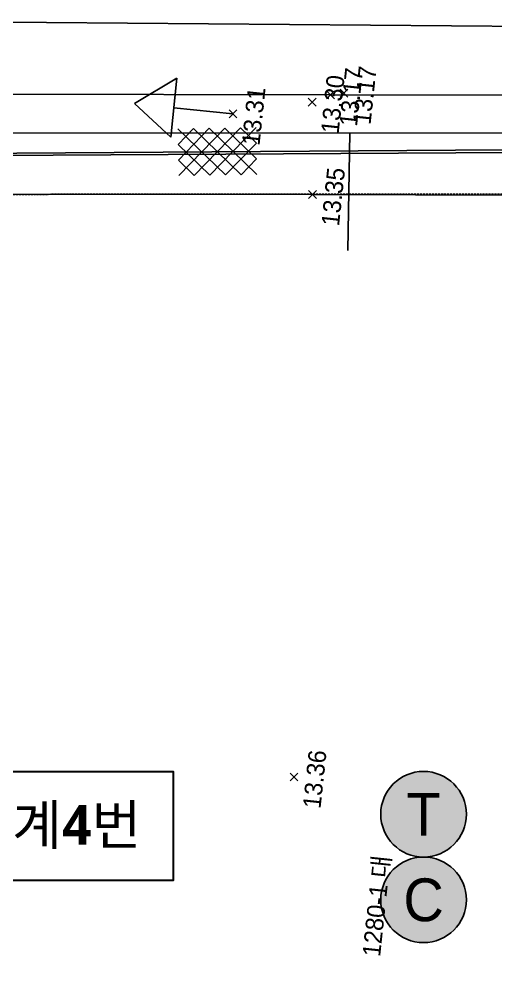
# Model space of a CAD drawing. Header units: millimetres. Extents: x 1073475 to 2890243, y -1340830 to -367733.
# Drawn here: x 2542011 to 2554028, y -415668 to -391331 of the extents above; entities that cross this region are included whole.
import ezdxf
from ezdxf.enums import TextEntityAlignment as Align
from ezdxf.xclip import XClip

# ---------------------------------------------------------------- set-up
doc = ezdxf.new("R2010")
doc.units = ezdxf.units.MM
doc.header["$LTSCALE"] = 50
doc.header["$XCLIPFRAME"] = 2
doc.header["$PDMODE"] = 3
doc.header["$PDSIZE"] = 100
for name, pattern in [('ANYANG3', [3, 2, -1]), ('HIDDEN2', [4.7625, 3.175, -1.5875]), ('PHANTOM', [63.5, 31.75, -6.35, 6.35, -6.35, 6.35, -6.35])]:
    doc.linetypes.add(name, pattern=pattern)
for name, color, linetype in [('C0413425', 1, 'Continuous'), ('SITE', 7, 'PHANTOM'), ('계측기 건물경사계', 30, 'Continuous'), ('계측기 균열측정계', 173, 'Continuous'), ('단면', 4, 'Continuous'), ('도로', 1, 'Continuous'), ('보도', 7, 'Continuous'), ('보도블럭', 7, 'Continuous'), ('지번', 4, 'Continuous'), ('지하지장물_가스관로', 2, 'Continuous'), ('지하지장물_상수관로', 5, 'HIDDEN2'), ('지하지장물_통신관로', 7, 'HIDDEN2'), ('지하지장물_하수관거(오수)', 30, 'HIDDEN2'), ('측량점_높이', 8, 'Continuous'), ('측량점_심볼', 7, 'Continuous'), ('현황', 9, 'Continuous')]:
    doc.layers.add(name, color=color, linetype=linetype)
doc.styles.get("Standard").update_dxf_attribs({"font": ''})
doc.styles.add('굴림체', font='')
doc.styles.add('돋움', font='')
doc.styles.add('로고', font='malgunbd.ttf')
doc.styles.add('유형1', font='')
doc.styles.get('Standard').set_extended_font_data('Dotum')
doc.styles.get('굴림체').set_extended_font_data('Dotum')
doc.styles.get('돋움').set_extended_font_data('Dotum')
doc.styles.get('유형1').set_extended_font_data('Gulim')
doc.linetypes.add('GAS_LINE', pattern='A,0.5,-0.2,["GAS",Standard,S=0.1,R=0,X=-0.1,Y=-0.05],-0.25', length=0.95)
doc.linetypes.add('KT_LINE', pattern='A,12.7,-5.08,["KT",Standard,S=2.54,R=0,X=-2.54,Y=-1.27],-6.35', length=24.13)
doc.linetypes.add('SEWER_LINE', pattern='A,12.7,-5.08,["SEWER",Standard,S=2.54,R=0,X=-2.54,Y=-1.27],-6.35', length=24.13)
doc.linetypes.add('WATER_LINE', pattern='A,12.7,-5.08,["WATER",Standard,S=2.54,R=0,X=-2.54,Y=-1.27],-6.35', length=24.13)
doc.dimstyles.new('ISO-25', dxfattribs={"dimtxt": 2.5, "dimasz": 1, "dimexe": 3, "dimexo": 0.625, "dimtad": 1, "dimtxsty": '유형1', "dimblk": 'DIMDOT', "dimcen": 1, "dimclrd": 4, "dimclre": 4, "dimclrt": 6, "dimadec": 0, "dimazin": 0, "dimtfac": 1, "dimtmove": 0, "dimatfit": 3, "dimldrblk": 'DIMDOT', "dimfxl": 1, "dimarcsym": 0})

# ---------------------------------------------------------------- blocks, each defined once
blk = doc.blocks.new('DIMDOT')
at = {"color": 0}
blk.add_line((-2, 0), (2, 0), dxfattribs=at)
for radius in [0.5, 0.25]:
    blk.add_circle((0, 0), radius, dxfattribs=at)
blk = doc.blocks.new('A$418054192188')
at = {"layer": '계측기 건물경사계'}
blk.add_hatch(color=254, dxfattribs=at).paths.add_polyline_path([(-720, -720, 1), (720, -720, 1)])
blk.add_circle((0, -720), 720, dxfattribs=at)
at = {"layer": '계측기 건물경사계', "style": '돋움'}
blk.add_text('T', height=720, dxfattribs=at).set_placement((0, -720), align=Align.MIDDLE_CENTER)
blk = doc.blocks.new('A$41807359021')
at = {"layer": '계측기 균열측정계'}
blk.add_hatch(color=254, dxfattribs=at).paths.add_polyline_path([(-720, -720, 1), (720, -720, 1)])
blk.add_circle((0, -720), 720, dxfattribs=at)
at = {"layer": '계측기 균열측정계', "style": '돋움'}
blk.add_text('C', height=720, dxfattribs=at).set_placement((0, -720), align=Align.MIDDLE_CENTER)
blk = doc.blocks.new('A$405090834614')
at = {"layer": 'C0413425', "color": 251}
for p, q in [((173136, 116709), (172386, 115709)), ((173886, 115709), (173136, 116709)), ((172386, 115709), (173886, 115709)), ((173136, 115709), (173136, 114209))]:
    blk.add_line(p, q, dxfattribs=at)
at = {"layer": 'SITE', "color": 251, "linetype": 'ANYANG3', "ltscale": 0.5}
blk.add_line((170018, 124364), (172968, 96594), dxfattribs=at)
at = {"layer": '도로', "color": 251}
for p, q in [((172967, 120519), (173874, 111815)), ((173874, 111815), (174785, 103061))]:
    blk.add_line(p, q, dxfattribs=at)
at = {"layer": '보도', "color": 251}
for p, q in [((171325, 112000), (170278, 121965)), ((172471, 100923), (171325, 112000))]:
    blk.add_line(p, q, dxfattribs=at)
at = {"layer": '보도블럭', "color": 251}
for p, q in [((171443, 115406), (172760, 114375)), ((171490, 115015), (171834, 115454)), ((171538, 114624), (172225, 115502)), ((171586, 114232), (172617, 115550)), ((171834, 115454), (172712, 114767)), ((172225, 115502), (172665, 115158)), ((171634, 113841), (172665, 115158)), ((171490, 115015), (172808, 113984)), ((171681, 113449), (172712, 114767)), ((171538, 114624), (172856, 113592)), ((171586, 114232), (172464, 113545)), ((172073, 113497), (172760, 114375)), ((172464, 113545), (172808, 113984)), ((171634, 113841), (172073, 113497))]:
    blk.add_line(p, q, dxfattribs=at)
at = {"layer": '지하지장물_가스관로', "color": 251, "linetype": 'GAS_LINE', "ltscale": 3}
blk.add_lwpolyline([(172043, 129154), (173937, 129308), (182760, 39013), (182551, 11068)], dxfattribs=at)
at = {"layer": '지하지장물_상수관로', "color": 251, "linetype": 'WATER_LINE', "ltscale": 3}
blk.add_lwpolyline([(165003, 177754), (176543, 74656), (179909, 44130), (180541, 14655)], dxfattribs=at)
at = {"layer": '지하지장물_통신관로', "color": 251, "linetype": 'KT_LINE', "ltscale": 3}
blk.add_lwpolyline([(179973, 22140), (178340, 57330), (174617, 92638), (167709, 153756), (166514, 164057), (162819, 177078), (146292, 175121), (136183, 173575), (130490, 179990), (129558, 186301)], dxfattribs=at)
at = {"layer": '측량점_심볼', "color": 251}
for p in [(173136, 114209), (173645, 112256), (171325, 112000), (173874, 111815), (173955, 111479), (156659, 110914)]:
    blk.add_point(p, dxfattribs=at)
at = {"layer": '지번', "color": 251, "style": '굴림체'}
blk.add_text('1280-1 대', height=450, rotation=0.0211, dxfattribs=at).set_placement((153644, 108500), align=Align.MIDDLE_CENTER)
at = {"layer": '측량점_높이', "color": 251, "style": '굴림체'}
for s, p in [('13.31', (173136, 113909)), ('13.30', (173645, 111956)), ('13.35', (171325, 111700)), ('13.17', (173874, 111515)), ('13.17', (173955, 111179)), ('13.36', (156659, 110614))]:
    blk.add_text(s, height=450, dxfattribs=at).set_placement(p, align=Align.TOP_CENTER)
at = {"layer": '지하지장물_하수관거(오수)', "color": 251, "linetype": 'SEWER_LINE', "ltscale": 3}
for points in [[(175452, 87903), (170514, 134314)], [(172971, 111226), (170015, 110966)]]:
    blk.add_leader(points, dimstyle='ISO-25', override={"dimtad": 0, "dimclrd": 251}, dxfattribs=at)

msp = doc.modelspace()

# ---------------------------------------------------------------- linework, layer by layer
at = {"layer": '단면', "color": 5, "linetype": 'WATER_LINE', "lineweight": 30, "ltscale": 0.2}
msp.add_lwpolyline([(2538711.7, -410313.4), (2545893.1, -410313.4), (2545893.1, -413067.5), (2538711.7, -413067.5)], close=True, dxfattribs=at)

# ---------------------------------------------------------------- block references
ref = msp.add_blockref('A$405090834614', (2642714.3, -577934.3), dxfattribs=dict(rotation=83.9464212542183))
XClip(ref).set_block_clipping_path([(104661.0409256864, 187029.200860789), (115795.371209384, 82037.659728932), (199028.6359362481, 90864.5294945205), (187894.3056525505, 195856.0706263776)])
at = {"layer": '계측기 건물경사계', "xscale": 1.5, "yscale": 1.5, "zscale": 1.5}
msp.add_blockref('A$418054192188', (2552208.9, -410311.6), dxfattribs=at)
at = {"layer": '계측기 균열측정계', "xscale": 1.5, "yscale": 1.5, "zscale": 1.5}
msp.add_blockref('A$41807359021', (2552208.9, -412471.6), dxfattribs=at)

# ---------------------------------------------------------------- texts
at = {"layer": '현황', "color": 5, "style": '로고'}
msp.add_text('경사계4번', height=1000, dxfattribs=at).set_placement((2542204.8, -411648.6), align=Align.MIDDLE)

doc.saveas('drawing.dxf')
